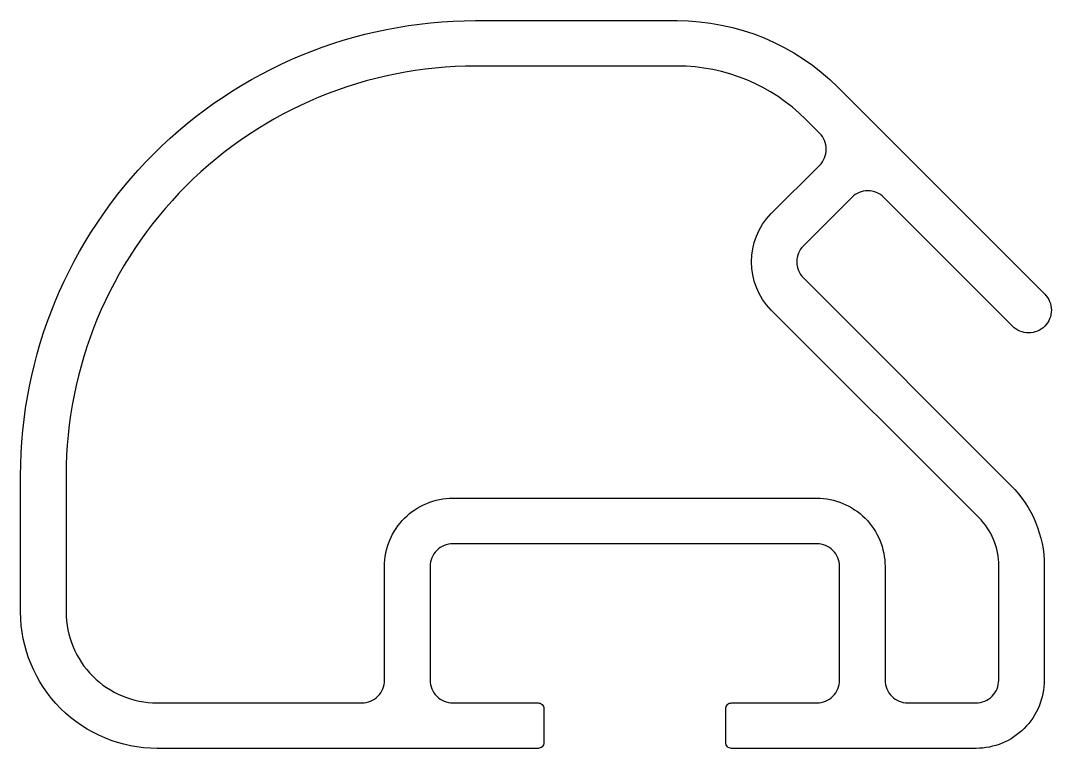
# Model space of a CAD drawing. Extents: x 257.4 to 302.7, y 291 to 323.
import ezdxf

# ---------------------------------------------------------------- set-up
doc = ezdxf.new("R2010")
doc.units = 0
doc.layers.get('0').update_dxf_attribs({"linetype": 'CONTINUOUS'})

msp = doc.modelspace()

# ---------------------------------------------------------------- linework, layer by layer
at = {"color": 0}
for points in [[(277.367, 322.966), (286.225, 322.966, -0.198912), (293.296, 320.037), (302.388, 310.945, -0.414214), (302.388, 309.531, -0.414759), (300.973, 309.531), (295.317, 315.188, 0.414214), (293.902, 315.188), (291.781, 313.066, 0.414214), (291.781, 311.652), (300.902, 302.531, -0.198912), (302.367, 298.995), (302.367, 293.966, -0.414214), (299.367, 290.966), (288.617, 290.966, -0.414214), (288.367, 291.216), (288.367, 292.716, -0.414214), (288.617, 292.966), (292.367, 292.966, 0.414214), (293.367, 293.966), (293.367, 296.048), (293.367, 298.966, 0.414214), (292.367, 299.966), (276.367, 299.966, 0.414214), (275.367, 298.966), (275.367, 296.048), (275.367, 293.966, 0.414214), (276.367, 292.966), (280.117, 292.966, -0.414214), (280.367, 292.716), (280.367, 291.216, -0.414214), (280.117, 290.966), (263.367, 290.966, -0.414214), (257.367, 296.966), (257.367, 302.966, -0.414214)], [(290.367, 310.238, -0.411263), (290.367, 314.481), (292.488, 316.602, 0.414214), (292.488, 318.016), (291.882, 318.623, 0.198912), (286.225, 320.966), (277.367, 320.966, 0.414214), (259.367, 302.966), (259.367, 296.966, 0.414214), (263.367, 292.966), (272.367, 292.966, 0.414214), (273.367, 293.966), (273.367, 296.048), (273.367, 298.966, -0.414214), (276.367, 301.966), (292.367, 301.966, -0.414214), (295.367, 298.966), (295.367, 296.048), (295.367, 293.966, 0.414214), (296.367, 292.966), (299.367, 292.966, 0.414214), (300.367, 293.966), (300.367, 298.995, 0.198912), (299.488, 301.117)]]:
    msp.add_lwpolyline(points, format="xyb", close=True, dxfattribs=at)

doc.saveas('drawing.dxf')
